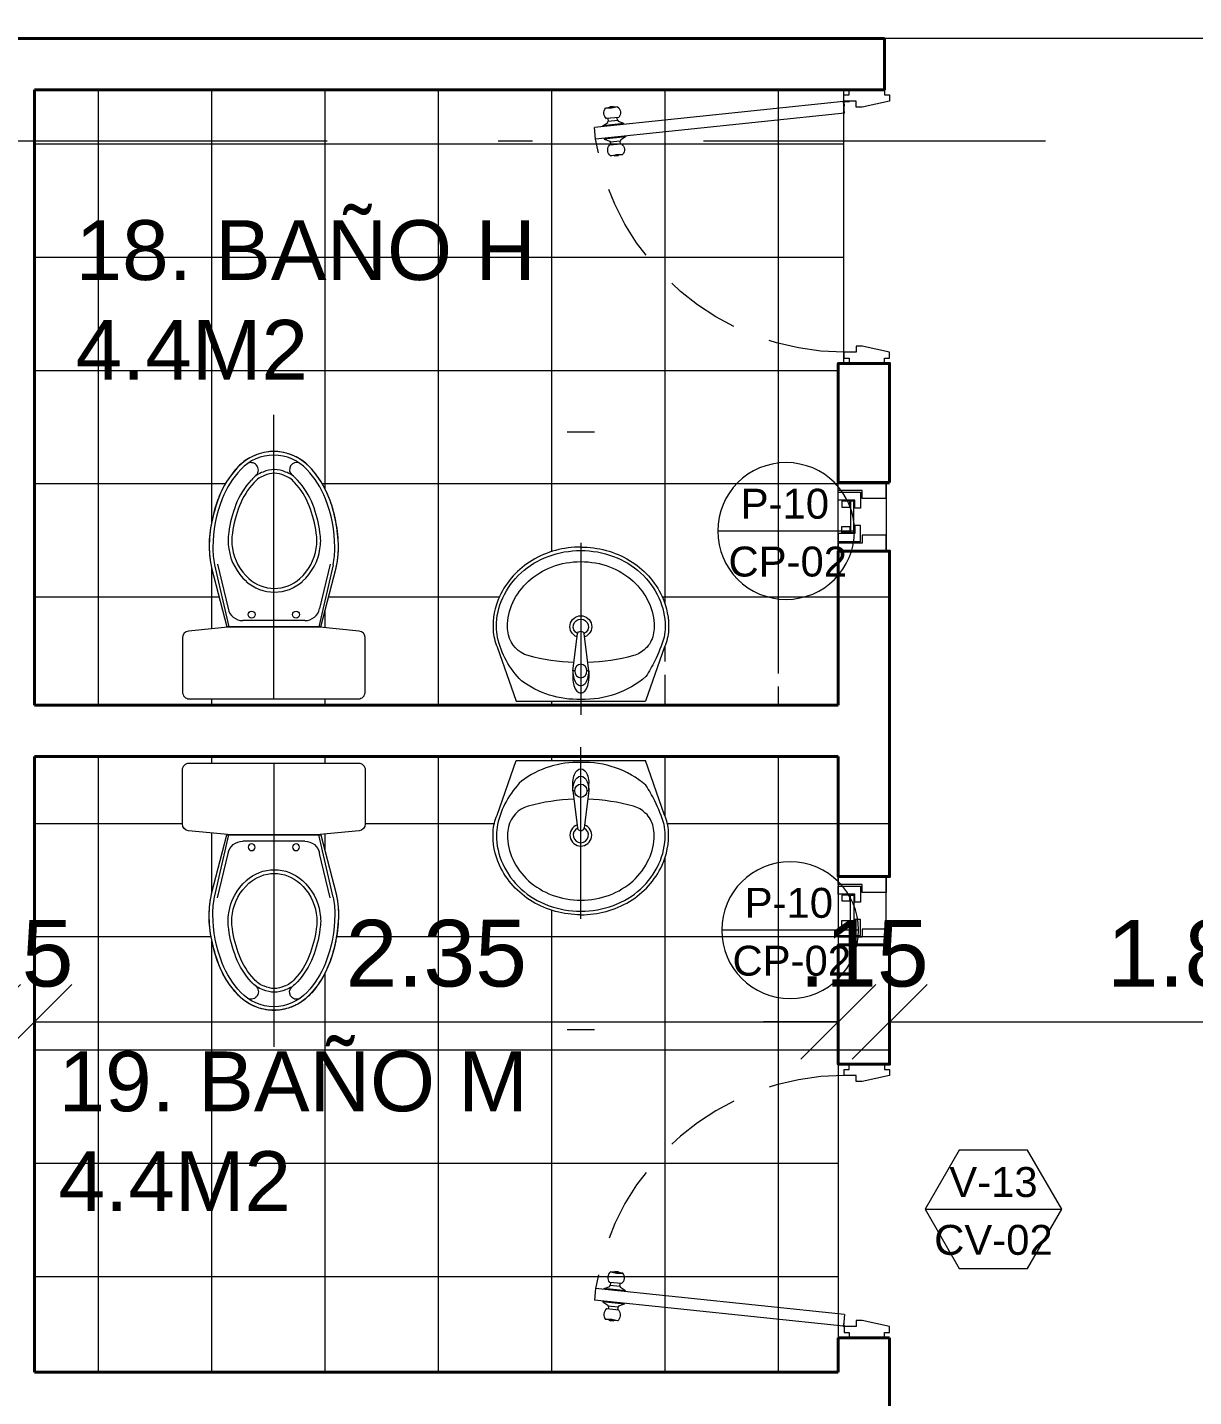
# Model space of a CAD drawing. Header units: inches. Extents: x 99003 to 99155, y 101852 to 101926.
# Drawn here: x 99023.695 to 99027.104, y 101889.083 to 101893.088 of the extents above; entities that cross this region are included whole.
import ezdxf
from ezdxf import colors
from ezdxf.entities.mleader import LeaderData, LeaderLine
from ezdxf.enums import TextEntityAlignment as Align
from ezdxf.math import Vec2, Vec3

# ---------------------------------------------------------------- set-up
doc = ezdxf.new("R2010")
doc.units = ezdxf.units.IN
doc.header["$MEASUREMENT"] = 0
doc.set_wipeout_variables(frame=1)
doc.linetypes.add('DASHDOTX2', pattern=[2, 1, -0.5, 0, -0.5])
doc.linetypes.add('HIDDEN', pattern=[0.375, 0.25, -0.125])
for name, color, linetype, lineweight in [('5- 0.18 (muebles fijos)', 3, 'Continuous', 18), ('A_ACHU-1', 253, 'Continuous', 0), ('A_CARP-MAD', 46, 'Continuous', 18), ('A_CARP-MET', 126, 'Continuous', 18), ('A_COLS', 1, 'Continuous', 60), ('A_EJES', 75, 'DASHDOTX2', 5), ('A_EJES-APAR', 75, 'DASHDOTX2', 5), ('A_MUEB-ACHU', 8, 'Continuous', 9), ('A_MUEB-FIJO', 3, 'Continuous', 15), ('A_MURO', 7, 'Continuous', 40), ('A_PISO-ACHU', 251, 'Continuous', 0), ('A_PISO-GRAN', 250, 'Continuous', 0), ('A_PROY', 16, 'HIDDEN', 5), ('A_PUER', 134, 'Continuous', 18), ('A_TEXT', 154, 'Continuous', 0), ('A_TEXT-DIM', 54, 'Continuous', 13), ('A_TEXT-IDEN', 5, 'Continuous', 18), ('A_TEXT-NOTA', 53, 'Continuous', 20), ('A_VENT', 124, 'Continuous', 18)]:
    doc.layers.add(name, color=color, linetype=linetype, lineweight=lineweight)
doc.styles.add('ARIAL', font='arial.ttf')
doc.styles.add('DIM', font='arial.ttf')
doc.dimstyles.new('BAN_REP_1-125', dxfattribs={"dimtxt": 0.195, "dimasz": 0.2188, "dimexe": 0.15, "dimexo": 0.03, "dimgap": 0.1, "dimtad": 1, "dimzin": 4, "dimdsep": 46, "dimtxsty": 'ARIAL', "dimblk": 'OBLIQUE', "dimcen": 0.1, "dimse1": 1, "dimse2": 1, "dimclrd": 256, "dimclre": 256, "dimclrt": 256, "dimadec": 0, "dimazin": 0, "dimtfac": 1, "dimtix": 1, "dimtofl": 0, "dimtmove": 1, "dimatfit": 3, "dimldrblk": 'OPEN90', "dimfxl": 1, "dimtolj": 1, "dimtzin": 0, "dimlwd": -1, "dimlwe": -1, "dimarcsym": 0})

# ---------------------------------------------------------------- blocks, each defined once
blk = doc.blocks.new('griferia lavamanos planta')
at = {"layer": 'A_MUEB-FIJO'}
for p, q in [((-0.0092, 0.0076), (-0.0305, 0.0076)), ((-0.0092, 0.0076), (-0.0092, 0.0021)), ((-0.0092, 0.0076), (0.0994, -0.0055)), ((-0.0092, -0.0389), (-0.0306, -0.0389)), ((-0.0092, -0.0389), (0.0994, -0.0258)), ((-0.0092, -0.0334), (-0.0092, -0.0389))]:
    blk.add_line(p, q, dxfattribs=at)
blk.add_arc((0.0965, -0.0157), 0.0105, 285.8239, 74.1761, dxfattribs=at)
at = {"layer": 'A_MUEB-FIJO', "extrusion": (0, 0, -1)}
for centre in [(-0.0305, -0.0157), (-0.0092, -0.0157)]:
    blk.add_ellipse(centre, major_axis=(-0.0433, 0), ratio=0.536655, start_param=4.711716, end_param=7.854654, dxfattribs=at)
at = {"layer": 'A_MUEB-FIJO'}
blk.add_ellipse((-0.0092, -0.0157), major_axis=(-0.0196, 0), ratio=0.90251, dxfattribs=at)
blk = doc.blocks.new('lavamanos fluxometro NUEVO de colgar')
at = {"layer": 'A_EJES-APAR'}
blk.add_line((0, -0.5529), (0, -0.0503), dxfattribs=at)
at = {"layer": 'A_MUEB-ACHU'}
for points in [[(-0.0201, -0.2028, 0.058386), (-0.1541, -0.2233, 0.279321), (-0.2116, -0.2839, 0.053416), (-0.2142, -0.3078, 0.107904), (-0.1987, -0.3784, 0.101905), (-0.1526, -0.4413, 0.094429), (-0.0841, -0.483, 0.089747), (0, -0.4982, 0.089747), (0.0841, -0.483, 0.094429), (0.1526, -0.4413, 0.101905), (0.1987, -0.3784, 0.107904), (0.2142, -0.3078, 0.053416), (0.2116, -0.2839, 0.145409), (0.1895, -0.2437)], [(0.1889, -0.2442, 0.14211), (0.154, -0.2233, 0.058332), (0.0201, -0.2028, 0.058332)]]:
    blk.add_lwpolyline(points, format="xyb", dxfattribs=at)
for radius, start, end in [(0.0319, 110.263, 69.737), (0.0223, 116.1236, 63.8764)]:
    blk.add_arc((0, -0.3078), radius, start, end, dxfattribs=at)
at = {"layer": 'A_MUEB-FIJO'}
for p, q in [((-0.2447, -0.2491), (-0.1889, -0.0896)), ((0.2447, -0.2491), (0.1889, -0.0896))]:
    blk.add_line(p, q, dxfattribs=at)
for points in [[(0, -0.0951, 0.167625), (-0.1736, -0.1497, 0.142025), (-0.2434, -0.277, 0.053416), (-0.2467, -0.3078, 0.107904), (-0.2283, -0.392, 0.101905), (-0.1744, -0.4655, 0.094429), (-0.0955, -0.5134, 0.089747), (0, -0.5307, 0.089747), (0.0955, -0.5134, 0.094429), (0.1744, -0.4655, 0.101905), (0.2283, -0.392, 0.107904), (0.2467, -0.3078, 0.053416), (0.2434, -0.277, 0.041696), (0.2163, -0.2078)], [(0.2162, -0.2078, 0.023881), (0.1902, -0.1618, 0.186733), (0, -0.0951, 0.164325)], [(0, -0.5407, -0.135313), (-0.1423, -0.5018, -0.151013), (-0.2374, -0.3962, -0.120701), (-0.2564, -0.2976, -0.085647), (-0.2447, -0.2491)], [(0, -0.5407, 0.135313), (0.1423, -0.5018, 0.151013), (0.2374, -0.3962, 0.120701), (0.2564, -0.2976, 0.085647), (0.2447, -0.2491)]]:
    blk.add_lwpolyline(points, format="xyb", dxfattribs=at)
blk.add_lwpolyline([(-0.1889, -0.0896), (0.1889, -0.0896)], dxfattribs=at)
at = {"layer": 'A_COLS', "rotation": 270}
blk.add_blockref('griferia lavamanos planta', (0.0157, -0.1875), dxfattribs=at)
blk = doc.blocks.new('*U117')
at = {"layer": 'A_PISO-ACHU'}
blk.add_line((-0.1588, 0), (-0.2391, 0), dxfattribs=at)
blk.add_wipeout([(-0.3879, 0.7874), (-0.01, 0.7874), (0.0458, 0.6279), (0.0556, 0.5945), (0.0556, 0.5391), (0.0435, 0.4929), (0.0245, 0.455), (0.0009, 0.4231), (-0.0217, 0.4006), (-0.0627, 0.3717), (-0.1018, 0.3537), (-0.1578, 0.3393), (-0.1892, 0.3365), (-0.1985, 0.3363), (-0.2467, 0.3404), (-0.2869, 0.3504), (-0.3264, 0.367), (-0.3481, 0.3795), (-0.3868, 0.4104), (-0.4078, 0.434), (-0.4299, 0.4679), (-0.45, 0.5205), (-0.4554, 0.5606), (-0.4533, 0.5961), (-0.4466, 0.6207), (-0.4268, 0.6762), (-0.4189, 0.6989)]).dxf.layer = 'A_MUEB-FIJO'
at = {"layer": 'A_MUEB-FIJO', "rotation": 359.999999999987}
blk.add_blockref('lavamanos fluxometro NUEVO de colgar', (-0.199, 0.877), dxfattribs=at)
blk = doc.blocks.new('sanitario convencional planta')
blk.add_wipeout([(-0.247, 0), (0.2384, 0), (0.2576, -0.003), (0.2656, -0.0126), (0.267, -0.0343), (0.267, -0.1781), (0.2618, -0.1915), (0.249, -0.198), (0.237, -0.1991), (0.137, -0.2102), (0.1848, -0.3974), (0.1884, -0.4347), (0.1881, -0.4735), (0.1792, -0.5288), (0.1676, -0.5707), (0.1557, -0.6024), (0.1341, -0.6407), (0.1156, -0.6654), (0.0688, -0.7058), (0.0289, -0.7204), (0, -0.7234), (-0.0318, -0.7197), (-0.0745, -0.7027), (-0.0978, -0.6849), (-0.1296, -0.6475), (-0.1519, -0.6097), (-0.1683, -0.5693), (-0.1787, -0.5313), (-0.1861, -0.486), (-0.1884, -0.4271), (-0.1731, -0.3491), (-0.137, -0.2102), (-0.2398, -0.1989), (-0.2539, -0.1968), (-0.2635, -0.1894), (-0.267, -0.1781), (-0.267, -0.02), (-0.2639, -0.0093), (-0.2526, -0.0008)]).dxf.layer = 'A_MUEB-FIJO'
at = {"layer": 'A_EJES-APAR'}
blk.add_line((0, 0), (0, -0.8303), dxfattribs=at)
at = {"layer": 'A_MUEB-ACHU'}
for p, q in [((-0.0905, -0.2288), (0.0905, -0.2288)), ((-0.1643, -0.394), (-0.1339, -0.2642)), ((0.1643, -0.394), (0.1339, -0.2642))]:
    blk.add_line(p, q, dxfattribs=at)
for centre in [(-0.065, -0.2462), (0.065, -0.2462)]:
    blk.add_circle(centre, 0.01, dxfattribs=at)
for centre, radius, start, end in [((-0.0905, -0.2731), 0.0443, 90, 168.2955), ((0.0905, -0.2731), 0.0443, 11.7045, 90), ((-0.0011, -0.4348), 0.1229, 90.22, 132.0881), ((-0.002, -0.4348), 0.1229, 47.9119, 89.78), ((0.0211, -0.4616), 0.1576, 131.5556, 171.5984), ((0.0211, -0.4616), 0.1466, 131.5355, 171.6682), ((-0.0011, -0.4348), 0.1118, 90.22, 132.1143), ((-0.002, -0.4348), 0.1118, 47.8857, 89.78), ((-0.0242, -0.4616), 0.1466, 8.3318, 48.4645), ((-0.0242, -0.4616), 0.1576, 8.4016, 48.4444), ((-0.0012, -0.4627), 0.1358, 169.7483, 190.0458), ((-0.0012, -0.4627), 0.1248, 169.6666, 190.1778), ((-0.0019, -0.4627), 0.1248, 349.8222, 10.3334), ((-0.0019, -0.4627), 0.1358, 349.9542, 10.2517), ((0.1871, -0.4467), 0.3244, 187.0265, 201.9681), ((0.1871, -0.4467), 0.3133, 186.9727, 201.9889), ((-0.1902, -0.4467), 0.3133, 338.0111, 353.0273), ((-0.1902, -0.4467), 0.3244, 338.0319, 352.9735), ((0.0871, -0.4918), 0.2149, 200.788, 223.4696), ((0.0871, -0.4918), 0.2038, 200.7562, 223.6176), ((-0.0902, -0.4918), 0.2038, 316.3824, 339.2438), ((-0.0902, -0.4918), 0.2149, 316.5304, 339.212), ((-0.0141, -0.5966), 0.0696, 218.1678, 253.4343), ((-0.0141, -0.5966), 0.0586, 217.6826, 254.1454), ((0.011, -0.5966), 0.0586, 285.8546, 322.3174), ((0.011, -0.5966), 0.0696, 286.5657, 321.8322), ((-0.0001, -0.5878), 0.0828, 245.849, 268.9719), ((-0.0001, -0.5878), 0.0718, 245.2602, 268.9719), ((-0.003, -0.5878), 0.0718, 271.0281, 294.7398), ((-0.003, -0.5878), 0.0828, 271.0281, 294.151)]:
    blk.add_arc(centre, radius, start, end, dxfattribs=at)
at = {"layer": 'A_MUEB-FIJO'}
for p, q in [((-0.137, -0.2102), (-0.1818, -0.383)), ((-0.173, -0.3922), (-0.1318, -0.2102)), ((-0.137, -0.2102), (0.137, -0.2102)), ((0.125, -0.2102), (-0.125, -0.2102)), ((0.173, -0.3922), (0.1318, -0.2102))]:
    blk.add_line(p, q, dxfattribs=at)
blk.add_lwpolyline([(0.247, 0), (-0.247, 0, 0.414214), (-0.267, -0.02), (-0.267, -0.1781, 0.385714), (-0.249, -0.198), (-0.125, -0.2102), (-0.137, -0.2102), (-0.1818, -0.383, 0.075478), (-0.1882, -0.4633, 0.03871), (-0.177, -0.5382, 0.043116), (-0.1592, -0.5933, 0.05095), (-0.1296, -0.6475, 0.051053), (-0.0978, -0.6849, 0.086604), (-0.0605, -0.71, 0.061763), (-0.0224, -0.7216, 0.08632), (0.0224, -0.7216, 0.089224), (0.0743, -0.7027, 0.08292), (0.1074, -0.6751, 0.030058), (0.1371, -0.6363, 0.064909), (0.162, -0.5862, 0.02795), (0.1816, -0.5173, 0.059134), (0.1888, -0.4469, 0.046588), (0.1818, -0.383), (0.137, -0.2102), (0.125, -0.2102), (0.249, -0.198, 0.385714), (0.267, -0.1781), (0.267, -0.02, 0.414214), (0.247, 0)], format="xyb", close=True, dxfattribs=at)
for centre, radius, start, end in [((0.073, -0.4432), 0.2619, 166.7026, 180), ((0.073, -0.4432), 0.2512, 168.2955, 180), ((-0.073, -0.4432), 0.2512, 0, 11.7045), ((-0.073, -0.4432), 0.2619, 0, 13.2974), ((0.2208, -0.4403), 0.4097, 180.4, 201.2568), ((0.2208, -0.4403), 0.399, 180.4107, 201.2568), ((-0.2208, -0.4403), 0.399, 338.7432, 359.5893), ((-0.2208, -0.4403), 0.4097, 338.7432, 359.6), ((0.0968, -0.4885), 0.2767, 201.2568, 223.2845), ((0.0968, -0.4885), 0.266, 201.2568, 223.2845), ((-0.0968, -0.4885), 0.266, 316.7155, 338.7432), ((-0.0968, -0.4885), 0.2767, 316.7155, 338.7432), ((0, -0.5797), 0.1436, 223.2845, 270), ((0, -0.5797), 0.133, 223.2845, 270), ((-0.0669, -0.6701), 0.021, 245.9843, 49.3463), ((0, -0.5797), 0.133, 270, 316.7155), ((0, -0.5797), 0.1436, 270, 316.7155), ((0.0672, -0.6689), 0.022, 130.1469, 291.7919)]:
    blk.add_arc(centre, radius, start, end, dxfattribs=at)
blk = doc.blocks.new('_Oblique')
at = {"color": 0, "linetype": 'ByBlock', "lineweight": -2}
blk.add_line((-0.5, -0.5), (0.5, 0.5), dxfattribs=at)
blk = doc.blocks.new('*D236')
at = {"layer": 'A_TEXT-DIM', "transparency": 16777216}
blk.add_line((99016.6158, 101893.2804), (99026.2158, 101893.2804), dxfattribs=at)
at = {"layer": 'DEFPOINTS', "color": 0, "transparency": 16777216}
for p in [(99026.2158, 101893.2804), (99016.6158, 101892.8996), (99026.2158, 101892.807)]:
    blk.add_point(p, dxfattribs=at)
at = {"layer": 'A_TEXT-DIM', "transparency": 16777216, "xscale": 0.2188, "yscale": 0.2188, "zscale": 0.2188, "rotation": 180}
blk.add_blockref('_Oblique', (99016.6158, 101893.2804), dxfattribs=at)
at = {"layer": 'A_TEXT-DIM', "transparency": 16777216, "xscale": 0.2188, "yscale": 0.2188, "zscale": 0.2188}
blk.add_blockref('_Oblique', (99026.2158, 101893.2804), dxfattribs=at)
at = {"layer": 'A_TEXT-DIM', "transparency": 16777216, "insert": (99021.4158, 101893.48), "char_height": 0.195, "attachment_point": 5, "style": 'ARIAL'}
blk.add_mtext('\\A1;9.60', dxfattribs=at)
blk = doc.blocks.new('_Open90')
at = {"color": 0, "linetype": 'ByBlock', "lineweight": -2}
for p, q in [((-0.5, 0.5), (0, 0)), ((0, 0), (-1, 0)), ((0, 0), (-0.5, -0.5))]:
    blk.add_line(p, q, dxfattribs=at)
blk = doc.blocks.new('*D237')
at = {"layer": 'A_TEXT-DIM', "transparency": 16777216}
blk.add_line((99026.2158, 101893.2804), (99028.0158, 101893.2804), dxfattribs=at)
at = {"layer": 'DEFPOINTS', "color": 0, "transparency": 16777216}
for p in [(99028.0158, 101893.2804), (99028.0158, 101892.9054), (99026.2158, 101892.807)]:
    blk.add_point(p, dxfattribs=at)
at = {"layer": 'A_TEXT-DIM', "transparency": 16777216, "xscale": 0.2188, "yscale": 0.2188, "zscale": 0.2188, "rotation": 180}
blk.add_blockref('_Oblique', (99026.2158, 101893.2804), dxfattribs=at)
at = {"layer": 'A_TEXT-DIM', "transparency": 16777216, "xscale": 0.2188, "yscale": 0.2188, "zscale": 0.2188}
blk.add_blockref('_Oblique', (99028.0158, 101893.2804), dxfattribs=at)
at = {"layer": 'A_TEXT-DIM', "transparency": 16777216, "insert": (99027.1158, 101893.48), "char_height": 0.195, "attachment_point": 5, "style": 'ARIAL'}
blk.add_mtext('\\A1;1.80', dxfattribs=at)
blk = doc.blocks.new('*D355')
at = {"layer": 'A_TEXT-DIM', "transparency": 16777216}
blk.add_line((99030.7155, 101896.4476), (99023.4655, 101896.4476), dxfattribs=at)
at = {"layer": 'DEFPOINTS', "color": 0, "transparency": 16777216}
for p in [(99023.4655, 101896.4476), (99023.4655, 101892.9035), (99030.7155, 101892.8723)]:
    blk.add_point(p, dxfattribs=at)
at = {"layer": 'A_TEXT-DIM', "transparency": 16777216, "xscale": 0.2188, "yscale": 0.2188, "zscale": 0.2188, "rotation": 180}
blk.add_blockref('_Oblique', (99023.4655, 101896.4476), dxfattribs=at)
at = {"layer": 'A_TEXT-DIM', "transparency": 16777216, "xscale": 0.2188, "yscale": 0.2188, "zscale": 0.2188}
blk.add_blockref('_Oblique', (99030.7155, 101896.4476), dxfattribs=at)
at = {"layer": 'A_TEXT-DIM', "transparency": 16777216, "insert": (99027.0905, 101896.6472), "char_height": 0.195, "attachment_point": 5, "style": 'ARIAL'}
blk.add_mtext('\\A1;7.25', dxfattribs=at)
blk = doc.blocks.new('*D372')
at = {"layer": 'A_TEXT-DIM', "transparency": 16777216}
for p, q in [((99023.5658, 101890.1794), (99023.347, 101890.1794)), ((99023.7158, 101890.1794), (99023.9346, 101890.1794))]:
    blk.add_line(p, q, dxfattribs=at)
at = {"layer": 'DEFPOINTS', "color": 0, "transparency": 16777216}
for p in [(99023.7158, 101890.1794), (99023.5658, 101889.9444), (99023.7158, 101889.9444)]:
    blk.add_point(p, dxfattribs=at)
at = {"layer": 'A_TEXT-DIM', "transparency": 16777216, "xscale": 0.2188, "yscale": 0.2188, "zscale": 0.2188}
blk.add_blockref('_Oblique', (99023.5658, 101890.1794), dxfattribs=at)
at = {"layer": 'A_TEXT-DIM', "transparency": 16777216, "xscale": 0.2188, "yscale": 0.2188, "zscale": 0.2188, "rotation": 180}
blk.add_blockref('_Oblique', (99023.7158, 101890.1794), dxfattribs=at)
at = {"layer": 'A_TEXT-DIM', "transparency": 16777216, "insert": (99023.6408, 101890.3789), "char_height": 0.195, "attachment_point": 5, "style": 'ARIAL'}
blk.add_mtext('\\A1;.15', dxfattribs=at)
blk = doc.blocks.new('*D373')
at = {"layer": 'A_TEXT-DIM', "transparency": 16777216}
blk.add_line((99023.7158, 101890.1794), (99026.0658, 101890.1794), dxfattribs=at)
at = {"layer": 'DEFPOINTS', "color": 0, "transparency": 16777216}
for p in [(99026.0658, 101890.1794), (99023.7158, 101889.9444), (99026.0658, 101889.6665)]:
    blk.add_point(p, dxfattribs=at)
at = {"layer": 'A_TEXT-DIM', "transparency": 16777216, "xscale": 0.2188, "yscale": 0.2188, "zscale": 0.2188, "rotation": 180}
blk.add_blockref('_Oblique', (99023.7158, 101890.1794), dxfattribs=at)
at = {"layer": 'A_TEXT-DIM', "transparency": 16777216, "xscale": 0.2188, "yscale": 0.2188, "zscale": 0.2188}
blk.add_blockref('_Oblique', (99026.0658, 101890.1794), dxfattribs=at)
at = {"layer": 'A_TEXT-DIM', "transparency": 16777216, "insert": (99024.8908, 101890.379), "char_height": 0.195, "attachment_point": 5, "style": 'ARIAL'}
blk.add_mtext('\\A1;2.35', dxfattribs=at)
blk = doc.blocks.new('*D374')
at = {"layer": 'A_TEXT-DIM', "transparency": 16777216}
for p, q in [((99026.0658, 101890.1794), (99025.847, 101890.1794)), ((99026.2158, 101890.1794), (99026.4346, 101890.1794))]:
    blk.add_line(p, q, dxfattribs=at)
at = {"layer": 'DEFPOINTS', "color": 0, "transparency": 16777216}
for p in [(99026.2158, 101890.1794), (99026.0658, 101889.6665), (99026.2158, 101889.6665)]:
    blk.add_point(p, dxfattribs=at)
at = {"layer": 'A_TEXT-DIM', "transparency": 16777216, "xscale": 0.2188, "yscale": 0.2188, "zscale": 0.2188}
blk.add_blockref('_Oblique', (99026.0658, 101890.1794), dxfattribs=at)
at = {"layer": 'A_TEXT-DIM', "transparency": 16777216, "xscale": 0.2188, "yscale": 0.2188, "zscale": 0.2188, "rotation": 180}
blk.add_blockref('_Oblique', (99026.2158, 101890.1794), dxfattribs=at)
at = {"layer": 'A_TEXT-DIM', "transparency": 16777216, "insert": (99026.1408, 101890.3789), "char_height": 0.195, "attachment_point": 5, "style": 'ARIAL'}
blk.add_mtext('\\A1;.15', dxfattribs=at)
blk = doc.blocks.new('*D375')
at = {"layer": 'A_TEXT-DIM', "transparency": 16777216}
blk.add_line((99026.2158, 101890.1794), (99028.0158, 101890.1794), dxfattribs=at)
at = {"layer": 'DEFPOINTS', "color": 0, "transparency": 16777216}
for p in [(99028.0158, 101890.5304), (99028.0158, 101890.1794), (99026.2158, 101889.6665)]:
    blk.add_point(p, dxfattribs=at)
at = {"layer": 'A_TEXT-DIM', "transparency": 16777216, "xscale": 0.2188, "yscale": 0.2188, "zscale": 0.2188, "rotation": 180}
blk.add_blockref('_Oblique', (99026.2158, 101890.1794), dxfattribs=at)
at = {"layer": 'A_TEXT-DIM', "transparency": 16777216, "xscale": 0.2188, "yscale": 0.2188, "zscale": 0.2188}
blk.add_blockref('_Oblique', (99028.0158, 101890.1794), dxfattribs=at)
at = {"layer": 'A_TEXT-DIM', "transparency": 16777216, "insert": (99027.1158, 101890.3789), "char_height": 0.195, "attachment_point": 5, "style": 'ARIAL'}
blk.add_mtext('\\A1;1.80', dxfattribs=at)
blk = doc.blocks.new('puerta mad .90mt')
at = {"layer": '5- 0.18 (muebles fijos)'}
blk.add_line((19.2271, 37.8497), (19.2271, 37.8497), dxfattribs=at)
at = {"layer": 'A_ACHU-1'}
for p, q in [((19.1201, 37.7942), (19.1213, 37.8055)), ((19.1213, 37.8055), (19.1239, 37.8052)), ((19.1227, 37.7939), (19.1254, 37.8194)), ((19.1561, 37.776), (19.1602, 37.8158)), ((19.1697, 37.8101), (19.1597, 37.8111)), ((19.1663, 37.7775), (19.1699, 37.8123)), ((19.1728, 37.812), (19.1699, 37.8123)), ((19.1836, 37.8284), (19.1728, 37.812)), ((19.1764, 37.7588), (19.1836, 37.8284)), ((19.1866, 37.8281), (19.1836, 37.8284)), ((19.1866, 37.8281), (19.1836, 37.8284)), ((19.2201, 37.7542), (19.2274, 37.8239)), ((19.2244, 37.8242), (19.2274, 37.8239)), ((19.2244, 37.8242), (19.2274, 37.8239)), ((19.2274, 37.8239), (19.2346, 37.8055)), ((19.2339, 37.7704), (19.2375, 37.8052)), ((19.2346, 37.8055), (19.2375, 37.8052)), ((19.2373, 37.803), (19.2472, 37.802)), ((19.2436, 37.7669), (19.2477, 37.8067)), ((19.2799, 37.7775), (19.2825, 37.803)), ((19.1201, 37.7942), (19.1227, 37.7939)), ((19.1212, 37.7797), (19.1227, 37.7939)), ((19.1665, 37.7796), (19.1565, 37.7807)), ((19.1692, 37.7772), (19.1663, 37.7775)), ((19.1764, 37.7588), (19.1692, 37.7772)), ((19.1794, 37.7585), (19.1764, 37.7588)), ((19.2172, 37.7546), (19.2201, 37.7542)), ((19.2201, 37.7542), (19.231, 37.7707)), ((19.231, 37.7707), (19.2339, 37.7704)), ((19.2341, 37.7726), (19.2441, 37.7715)), ((19.2784, 37.7632), (19.2799, 37.7775)), ((19.2825, 37.7772), (19.2799, 37.7775)), ((19.2837, 37.7885), (19.2811, 37.7888)), ((19.2825, 37.7772), (19.2837, 37.7885)), ((19.1037, 37.0339), (19.1036, 37.0174)), ((19.1037, 37.0339), (19.1042, 37.0389)), ((19.1039, 37.0359), (19.1203, 37.0345)), ((19.104, 37.0369), (19.113, 37.0361)), ((19.1204, 37.0355), (19.1203, 37.0345)), ((19.1036, 37.0174), (19.1022, 37.0174))]:
    blk.add_line(p, q, dxfattribs=at)
blk.add_circle((19.1038, 37.0354), 0.00188, dxfattribs=at)
for centre, radius, start, end in [((19.0316, 37.8091), 0.0943, 341.7974, 6.2752), ((19.1411, 37.801), 0.0242, 37.6391, 130.4335), ((19.2634, 37.7883), 0.0242, 37.6391, 130.4335), ((19.3722, 37.7736), 0.0943, 161.7974, 186.2752), ((19.1404, 37.7944), 0.0242, 217.6391, 310.4335), ((19.2627, 37.7816), 0.0242, 217.6391, 310.4335), ((19.1038, 37.0354), 0.000938, 85, 265), ((19.1038, 37.0354), 0.000937, 265, 85)]:
    blk.add_arc(centre, radius, start, end, dxfattribs=at)
at = {"layer": 'A_CARP-MAD'}
for points in [[(19.0653, 36.9024), (19.0823, 36.9024), (19.0823, 36.8854), (19.1023, 36.8854), (19.1223, 36.9754), (19.1223, 36.9954), (19.1023, 36.9954), (19.1023, 37.0354), (19.0823, 37.0354), (19.0823, 37.0184), (19.0653, 37.0184)], [(19.9653, 36.9024), (19.9483, 36.9024), (19.9483, 36.8854), (19.9283, 36.8854), (19.9083, 36.9754), (19.9083, 36.9954), (19.9283, 36.9954), (19.9283, 37.0354), (19.9483, 37.0354), (19.9483, 37.0184), (19.9653, 37.0184)]]:
    blk.add_lwpolyline(points, close=True, dxfattribs=at)
at = {"layer": 'A_PROY'}
blk.add_arc((19.1008, 37.0343), 0.8276, 0.0783, 81.2006, dxfattribs=at)
at = {"layer": 'A_PUER'}
for p, q in [((19.104, 37.0369), (19.1895, 37.8555)), ((19.1418, 37.0336), (19.2274, 37.8522)), ((19.2274, 37.8522), (19.1895, 37.8555)), ((19.1418, 37.0336), (19.104, 37.0369))]:
    blk.add_line(p, q, dxfattribs=at)
blk = doc.blocks.new('*U118')
at = {"layer": 'A_CARP-MAD'}
blk.add_lwpolyline([(0.1397, -0.0466), (0.0701, -0.0466), (0.0701, -0.0232), (0, -0.0232), (0, 0), (0.1397, 0)], dxfattribs=at)
for points in [[(0, -0.0279), (0.0652, -0.0279), (0.0652, -0.0744), (0.0479, -0.0744), (0.0479, -0.0511), (0, -0.0511)], [(0, -0.0279), (0.0652, -0.0279), (0.0652, -0.0744), (0.0479, -0.0744), (0.0479, -0.0511), (0, -0.0511)], [(0.0333, -0.0713), (0.0333, -0.0538), (0.0104, -0.0538), (0.0104, -0.0713)], [(0, -0.1721), (0.0652, -0.1721), (0.0652, -0.1256), (0.0479, -0.1256), (0.0479, -0.1489), (0, -0.1489)], [(0, -0.1768), (0, -0.2), (0.1397, -0.2), (0.1397, -0.1534), (0.0701, -0.1534), (0.0701, -0.1768)], [(0.0333, -0.1287), (0.0333, -0.1462), (0.0104, -0.1462), (0.0104, -0.1287)]]:
    blk.add_lwpolyline(points, close=True, dxfattribs=at)
at = {"layer": 'A_CARP-MET'}
blk.add_line((0.1397, -0.0466), (0.1397, 0), dxfattribs=at)
blk.add_lwpolyline([(0.0333, -0.0713), (0.0333, -0.0538), (0.0104, -0.0538), (0.0104, -0.0713)], close=True, dxfattribs=at)
at = {"layer": 'A_VENT'}
for p, q in [((0, -0.2), (0, 0)), ((0.1397, 0), (0.1397, -0.2))]:
    blk.add_line(p, q, dxfattribs=at)
blk.add_lwpolyline([(0.0361, -0.0538), (0.0361, -0.1462), (0.0454, -0.1462), (0.0454, -0.0538)], close=True, dxfattribs=at)
blk = doc.blocks.new('DETALLE DE PUERTAS')
at = {"layer": 'A_TEXT-IDEN'}
blk.add_line((-0.2, 0), (0.2, 0), dxfattribs=at)
blk.add_circle((0, 0), 0.2, dxfattribs=at)
at = {"layer": 'A_TEXT-NOTA', "linetype": 'Continuous', "style": 'ARIAL'}
for tag, p in [('#_PUERTA', (0, 0.0361)), ('DETALLE#', (0, -0.1331))]:
    blk.add_attdef(tag, text='', height=0.0875, dxfattribs=at).set_placement(p, align=Align.CENTER)
blk = doc.blocks.new('DETALLE DE VENTANA')
at = {"layer": 'A_TEXT-IDEN'}
blk.add_line((-0.2, 0), (0.2, 0), dxfattribs=at)
blk.add_line((-0.2, 0), (0.2, 0), dxfattribs=at)
blk.add_lwpolyline([(-0.1, 0.1732), (-0.2, 0), (-0.1, -0.1732), (0.1, -0.1732), (0.2, 0), (0.1, 0.1732)], close=True, dxfattribs=at)
at = {"layer": 'A_TEXT-NOTA', "linetype": 'Continuous', "style": 'ARIAL'}
for tag, p in [('#_VENTANA', (0, 0.0361)), ('DETALLE#', (0, -0.1331))]:
    blk.add_attdef(tag, text='', height=0.0875, dxfattribs=at).set_placement(p, align=Align.CENTER)
blk = doc.blocks.new('_Open30')
at = {"color": 0, "linetype": 'ByBlock', "lineweight": -2}
for p, q in [((-1, 0.268), (0, 0)), ((0, 0), (-1, -0.268)), ((0, 0), (-1, 0))]:
    blk.add_line(p, q, dxfattribs=at)

msp = doc.modelspace()

# ---------------------------------------------------------------- hatches: boundary and pattern name
at = {"layer": 'A_PISO-ACHU'}
h = msp.add_hatch(dxfattribs=at)
h.set_pattern_fill('NET', color=256, scale=2.65, angle=360)
h.set_pattern_definition([(360, (99040.46577, 101883.8035), (8e-17, 0.33125), []), (90, (99040.46577, 101883.8035), (-0.33125, 1e-16), [])])
edge = h.paths.add_edge_path(flags=16)
edge.add_line((99025.2728, 101890.8352), (99025.2892, 101890.846))
edge.add_line((99025.2892, 101890.846), (99025.2889, 101890.849))
edge.add_line((99025.2889, 101890.849), (99025.2901, 101890.8591))
edge.add_line((99025.2901, 101890.8591), (99025.2854, 101890.8586))
edge.add_arc((99025.3001, 101890.8778), 0.0242, 139.5665, 232.3609, ccw=False)
edge.add_line((99025.2818, 101890.8935), (99025.296, 101890.8949))
edge.add_line((99025.296, 101890.8949), (99025.2957, 101890.8976))
edge.add_line((99025.2957, 101890.8976), (99025.307, 101890.8987))
edge.add_line((99025.307, 101890.8987), (99025.3215, 101890.8976))
edge.add_arc((99025.3068, 101890.8785), 0.0242, -40.4335, 52.3609, ccw=False)
edge.add_line((99025.3252, 101890.8628), (99025.3205, 101890.8623))
edge.add_line((99025.3205, 101890.8623), (99025.3215, 101890.8524))
edge.add_line((99025.3215, 101890.8524), (99025.3237, 101890.8526))
edge.add_line((99025.3237, 101890.8526), (99025.324, 101890.8497))
edge.add_line((99025.324, 101890.8497), (99025.3424, 101890.8425))
edge.add_line((99025.3424, 101890.8425), (99025.2728, 101890.8352))
edge = h.paths.add_edge_path(flags=16)
edge.add_line((99025.2457, 101891.2276), (99025.249, 101891.2655))
edge.add_line((99025.249, 101891.2655), (99026.0676, 101891.18))
edge.add_line((99026.0676, 101891.18), (99026.0657, 101891.1586))
edge.add_line((99026.0657, 101891.1586), (99026.0667, 101891.1585))
edge.add_line((99026.0667, 101891.1585), (99026.0653, 101891.142))
edge.add_line((99026.0653, 101891.142), (99026.0673, 101891.1419))
edge.add_line((99026.0673, 101891.1419), (99026.0676, 101891.1419))
edge.add_arc((99026.0658, 101891.142), 0.00188, 175, 355.928, ccw=False)
edge.add_line((99026.0639, 101891.1422), (99026.0643, 101891.1421))
edge.add_line((99026.0643, 101891.1421), (99025.3427, 101891.2175))
edge.add_line((99025.3427, 101891.2175), (99025.3424, 101891.2145))
edge.add_line((99025.3424, 101891.2145), (99025.324, 101891.2073))
edge.add_line((99025.324, 101891.2073), (99025.3237, 101891.2044))
edge.add_line((99025.3237, 101891.2044), (99025.3205, 101891.1947))
edge.add_line((99025.3205, 101891.1947), (99025.3252, 101891.1942))
edge.add_arc((99025.3068, 101891.1785), 0.0242, -52.3609, 40.4335, ccw=False)
edge.add_line((99025.3215, 101891.1594), (99025.3073, 101891.1609))
edge.add_line((99025.3073, 101891.1609), (99025.307, 101891.1583))
edge.add_line((99025.307, 101891.1583), (99025.2957, 101891.1594))
edge.add_line((99025.2957, 101891.1594), (99025.2818, 101891.1635))
edge.add_arc((99025.3001, 101891.1792), 0.0242, 127.6391, 220.4335, ccw=False)
edge.add_line((99025.2854, 101891.1984), (99025.2901, 101891.1979))
edge.add_line((99025.2901, 101891.1979), (99025.2911, 101891.2078))
edge.add_line((99025.2911, 101891.2078), (99025.2889, 101891.208))
edge.add_line((99025.2889, 101891.208), (99025.2892, 101891.211))
edge.add_line((99025.2892, 101891.211), (99025.2728, 101891.2218))
edge.add_line((99025.2728, 101891.2218), (99025.2731, 101891.2248))
edge.add_line((99025.2731, 101891.2248), (99025.2457, 101891.2276))
edge = h.paths.add_edge_path(flags=16)
edge.add_line((99025.2773, 101891.2656), (99025.2957, 101891.2728))
edge.add_line((99025.2957, 101891.2728), (99025.296, 101891.2757))
edge.add_line((99025.296, 101891.2757), (99025.2992, 101891.2854))
edge.add_line((99025.2992, 101891.2854), (99025.2945, 101891.2859))
edge.add_arc((99025.3129, 101891.3016), 0.0242, 127.6391, 220.4335, ccw=False)
edge.add_line((99025.2982, 101891.3207), (99025.3124, 101891.3192))
edge.add_line((99025.3124, 101891.3192), (99025.3127, 101891.3218))
edge.add_line((99025.3127, 101891.3218), (99025.324, 101891.3207))
edge.add_line((99025.324, 101891.3207), (99025.338, 101891.3165))
edge.add_arc((99025.3196, 101891.3009), 0.0242, -52.3609, 40.4335, ccw=False)
edge.add_line((99025.3343, 101891.2817), (99025.3296, 101891.2822))
edge.add_line((99025.3296, 101891.2822), (99025.3286, 101891.2723))
edge.add_line((99025.3286, 101891.2723), (99025.3308, 101891.272))
edge.add_line((99025.3308, 101891.272), (99025.3305, 101891.2691))
edge.add_line((99025.3305, 101891.2691), (99025.3469, 101891.2583))
edge.add_line((99025.3469, 101891.2583), (99025.2773, 101891.2656))
edge = h.paths.add_edge_path(flags=0)
edge.add_arc((99026.0658, 101891.142), 0.000938, 175, 355, ccw=False)
edge.add_line((99026.0648, 101891.1421), (99026.0651, 101891.1512))
edge.add_line((99026.0651, 101891.1512), (99026.0648, 101891.1421))
edge.add_arc((99026.0658, 101891.142), 0.000938, -5, 175, ccw=False)
edge = h.paths.add_edge_path()
edge.add_line((99026.2158, 101890.9535), (99026.0828, 101890.9535))
edge.add_line((99026.0828, 101890.9535), (99026.0828, 101890.9365))
edge.add_line((99026.0828, 101890.9365), (99026.0658, 101890.9365))
edge.add_line((99026.0658, 101890.9365), (99026.0658, 101890.9169))
edge.add_arc((99026.0658, 101890.915), 0.00187, 90, 221.8699)
edge.add_line((99026.0644, 101890.9137), (99026.0676, 101890.877))
edge.add_line((99026.0676, 101890.877), (99025.249, 101890.7915))
edge.add_arc((99026.0669, 101890.9181), 0.8276, 188.7988, 269.9217)
edge.add_line((99026.0658, 101890.0905), (99026.0658, 101890.0705))
edge.add_line((99026.0658, 101890.0705), (99026.0828, 101890.0705))
edge.add_line((99026.0828, 101890.0705), (99026.0828, 101890.0535))
edge.add_line((99026.0828, 101890.0535), (99026.2158, 101890.0535))
edge.add_line((99026.2158, 101890.0535), (99026.2158, 101890.9535))
edge = h.paths.add_edge_path(flags=16)
edge.add_line((99025.338, 101890.7405), (99025.3237, 101890.739))
edge.add_line((99025.3237, 101890.739), (99025.324, 101890.7363))
edge.add_line((99025.324, 101890.7363), (99025.3127, 101890.7352))
edge.add_line((99025.3127, 101890.7352), (99025.2982, 101890.7363))
edge.add_arc((99025.3129, 101890.7554), 0.0242, 139.5665, 232.3609, ccw=False)
edge.add_line((99025.2945, 101890.7711), (99025.2992, 101890.7716))
edge.add_line((99025.2992, 101890.7716), (99025.2982, 101890.7815))
edge.add_line((99025.2982, 101890.7815), (99025.296, 101890.7813))
edge.add_line((99025.296, 101890.7813), (99025.2957, 101890.7842))
edge.add_line((99025.2957, 101890.7842), (99025.2773, 101890.7914))
edge.add_line((99025.2773, 101890.7914), (99025.3469, 101890.7987))
edge.add_line((99025.3469, 101890.7987), (99025.3305, 101890.7879))
edge.add_line((99025.3305, 101890.7879), (99025.3308, 101890.785))
edge.add_line((99025.3308, 101890.785), (99025.3296, 101890.7748))
edge.add_line((99025.3296, 101890.7748), (99025.3343, 101890.7753))
edge.add_arc((99025.3196, 101890.7561), 0.0242, -40.4335, 52.3609, ccw=False)
h.paths.add_polyline_path([(99026.0823, 101892.9058), (99025.8158, 101892.9035), (99023.7158, 101892.9035), (99023.7158, 101891.1074), (99026.2158, 101891.1035), (99026.2158, 101892.0035), (99026.0658, 101892.0035), (99026.0658, 101892.1054), (99026.0823, 101892.1057)])
edge = h.paths.add_edge_path()
edge.add_line((99026.0658, 101889.1554), (99026.0658, 101889.4035))
edge.add_line((99026.0658, 101889.4035), (99026.0658, 101890.0535))
edge.add_line((99026.0658, 101890.0535), (99026.0828, 101890.0535))
edge.add_line((99026.0828, 101890.0535), (99026.0828, 101890.0705))
edge.add_line((99026.0828, 101890.0705), (99026.0658, 101890.0705))
edge.add_line((99026.0658, 101890.0705), (99026.0658, 101890.0905))
edge.add_arc((99026.0669, 101890.9181), 0.8276, 188.7988, 269.9217, ccw=False)
edge.add_line((99025.249, 101890.7915), (99026.0676, 101890.877))
edge.add_line((99026.0676, 101890.877), (99026.0643, 101890.9149))
edge.add_line((99026.0643, 101890.9149), (99026.0639, 101890.9148))
edge.add_arc((99026.0658, 101890.915), 0.00188, 90, 185.1928, ccw=False)
edge.add_line((99026.0658, 101890.9169), (99026.0658, 101890.9365))
edge.add_line((99026.0658, 101890.9365), (99026.0828, 101890.9365))
edge.add_line((99026.0828, 101890.9365), (99026.0828, 101890.9535))
edge.add_line((99026.0828, 101890.9535), (99023.7158, 101890.9535))
edge.add_line((99023.7158, 101890.9535), (99023.7158, 101889.1535))
edge.add_line((99023.7158, 101889.1535), (99025.8158, 101889.1535))
edge.add_line((99025.8158, 101889.1535), (99026.0658, 101889.1554))

# ---------------------------------------------------------------- linework, layer by layer
at = {"layer": 'A_EJES'}
msp.add_line((99030.8719, 101892.7554), (99006.0573, 101892.7554), dxfattribs=at)
at = {"layer": 'A_MURO'}
for p, q in [((99026.2007, 101893.0554), (99022.8663, 101893.0554)), ((99023.7158, 101892.9054), (99023.7158, 101891.1054)), ((99026.2007, 101892.9054), (99023.7158, 101892.9054)), ((99026.0658, 101891.2304), (99026.0658, 101891.1054)), ((99026.0658, 101891.1054), (99023.7158, 101891.1054)), ((99026.0658, 101890.9554), (99023.7158, 101890.9554)), ((99023.7158, 101890.9554), (99023.7158, 101889.1554)), ((99026.0658, 101890.9554), (99026.0658, 101890.8554)), ((99026.2158, 101889.2554), (99026.0658, 101889.2554)), ((99026.0658, 101889.1554), (99026.0658, 101889.2554)), ((99026.0658, 101889.1554), (99023.7158, 101889.1554))]:
    msp.add_line(p, q, dxfattribs=at)
for points in [[(99026.2007, 101892.9054), (99026.2007, 101893.0554)], [(99026.0658, 101891.2054), (99026.0658, 101891.5565), (99026.2158, 101891.5565), (99026.2158, 101890.9304)], [(99026.0658, 101890.9554), (99026.0658, 101890.6043), (99026.2158, 101890.6043), (99026.2158, 101891.2304)], [(99026.2158, 101888.8804), (99026.2158, 101889.2554)]]:
    msp.add_lwpolyline(points, dxfattribs=at)
for points in [[(99026.2158, 101891.7565), (99026.0658, 101891.7565), (99026.0658, 101892.1054), (99026.2158, 101892.1054)], [(99026.2158, 101890.4043), (99026.0658, 101890.4043), (99026.0658, 101890.0555), (99026.2158, 101890.0555)]]:
    msp.add_lwpolyline(points, close=True, dxfattribs=at)
at = {"layer": 'A_PISO-ACHU'}
for points in [[(99026.0823, 101892.1057), (99026.0823, 101892.9058)], [(99026.0658, 101890.0555), (99026.0658, 101889.2554)]]:
    msp.add_lwpolyline(points, dxfattribs=at)
at = {"layer": 'A_PISO-GRAN'}
msp.add_line((99028.0158, 101893.0554), (99026.2158, 101893.0554), dxfattribs=at)
msp.add_line((99028.0158, 101893.0554), (99026.2158, 101893.0554), dxfattribs=at)
at = {"layer": 'A_PISO-GRAN', "ltscale": 0.333}
msp.add_lwpolyline([(99043.3409, 101896.4476), (99043.3409, 101895.9994), (99035.0657, 101895.9993), (99035.0657, 101893.2054), (99034.6157, 101893.2054), (99034.6157, 101893.0554), (99016.6158, 101893.0554), (99016.6158, 101892.0054), (99014.7158, 101892.0054), (99014.7158, 101893.0554), (99011.2158, 101893.0554), (99011.2158, 101898.7494)], dxfattribs=at)

# ---------------------------------------------------------------- block references
at = {"color": 1}
ref = msp.add_blockref('DETALLE DE PUERTAS', (99025.9132, 101891.6151), dxfattribs=dict(at, xscale=-1))
ref.add_attrib('#_PUERTA', 'P-10', dxfattribs={"layer": 'A_TEXT-NOTA', "linetype": 'Continuous', "height": 0.0875, "style": 'ARIAL'}).set_placement((99025.9097, 101891.6512, 1060.8761), align=Align.CENTER)
ref.add_attrib('DETALLE#', 'CP-02', dxfattribs={"layer": 'A_TEXT-NOTA', "linetype": 'Continuous', "height": 0.0875, "style": 'ARIAL'}).set_placement((99025.9181, 101891.482, 1060.8761), align=Align.CENTER)
ref = msp.add_blockref('DETALLE DE PUERTAS', (99025.9249, 101890.4477), dxfattribs=dict(at, xscale=-1))
ref.add_attrib('#_PUERTA', 'P-10', dxfattribs={"layer": 'A_TEXT-NOTA', "linetype": 'Continuous', "height": 0.0875, "style": 'ARIAL'}).set_placement((99025.9213, 101890.4838, 1060.8761), align=Align.CENTER)
ref.add_attrib('DETALLE#', 'CP-02', dxfattribs={"layer": 'A_TEXT-NOTA', "linetype": 'Continuous', "height": 0.0875, "style": 'ARIAL'}).set_placement((99025.9298, 101890.3146, 1060.8761), align=Align.CENTER)
msp.add_blockref('DETALLE DE VENTANA', (99026.5193, 101889.6312), dxfattribs=at).add_auto_attribs({'DETALLE#': 'CV-02', '#_VENTANA': 'V-13'})
at = {"layer": 'A_PUER', "extrusion": (0, 0, -1), "xscale": 0.8889362832435856, "yscale": 0.8889362832435856, "zscale": -0.8889362832435856, "rotation": 270}
msp.add_blockref('puerta mad .90mt', (-99059.0045, 101909.8533), dxfattribs=at)
at = {"layer": 'A_PUER', "xscale": 0.8889362832435856, "yscale": 0.8889362832435856, "zscale": 0.8889362832435856, "rotation": 90}
msp.add_blockref('puerta mad .90mt', (99059.0046, 101872.3075), dxfattribs=at)
at = {"layer": 'A_VENT', "extrusion": (0, 0, -1), "xscale": -1, "zscale": -1}
msp.add_blockref('*U118', (-99026.0658, 101891.7565), dxfattribs=at)
at = {"layer": 'A_VENT', "extrusion": (0, 0, -1), "zscale": -1, "rotation": 180}
msp.add_blockref('*U118', (-99026.0658, 101890.4043), dxfattribs=at)

# ---------------------------------------------------------------- texts
at = {"layer": 'A_TEXT', "char_height": 0.175, "width": 3.61759, "attachment_point": 1, "style": 'DIM'}
for s, insert in [('18. BAÑO H\\P4.4M2', (99023.8364, 101892.5242)), ('19. BAÑO M\\P4.4M2', (99023.7866, 101890.0929))]:
    msp.add_mtext(s, dxfattribs=dict(at, insert=insert))

# ---------------------------------------------------------------- dimensions: what is measured, and where the dimension line sits
at = {"layer": 'A_TEXT-DIM'}
for base, p1, p2, picture, middle in [((99023.4655, 101896.4476), (99030.7155, 101892.8723), (99023.4655, 101892.9035), '*D355', (99027.0905, 101896.6472)), ((99026.2158, 101893.2804), (99016.6158, 101892.8996), (99026.2158, 101892.807), '*D236', (99021.4158, 101893.48)), ((99028.0158, 101893.2804), (99026.2158, 101892.807), (99028.0158, 101892.9054), '*D237', (99027.1158, 101893.48)), ((99023.7158, 101890.1794), (99023.5658, 101889.9444), (99023.7158, 101889.9444), '*D372', (99023.6408, 101890.3789)), ((99026.2158, 101890.1794), (99026.0658, 101889.6665), (99026.2158, 101889.6665), '*D374', (99026.1408, 101890.3789)), ((99028.0158, 101890.1794), (99026.2158, 101889.6665), (99028.0158, 101890.5304), '*D375', (99027.1158, 101890.3789))]:
    dim = msp.add_linear_dim(base=base, p1=p1, p2=p2, dimstyle='BAN_REP_1-125', dxfattribs=at)
    dim.commit()
    dim.dimension.update_dxf_attribs({"geometry": picture, "text_midpoint": middle})

# ---------------------------------------------------------------- leaders
at = {"layer": 'A_TEXT'}
ml = msp.add_multileader_mtext('Standard', dxfattribs=at)
ml.set_content('{\\fArial|b0|i0|c0|p32;\\H0.51282x;Estacion Cambia\\PPañales ref koala\\PAC-KB 200 o sim.\\H1.95x;\\P  }', color=256, style='ARIAL')
ml.set_leader_properties(color=256, linetype='ByLayer', lineweight=-1)
ml.set_arrow_properties(name='OPEN30')
ml.build(insert=Vec2(0, 0))
ml.multileader.update_dxf_attribs({"leader_type": 0, "dogleg_length": 0.78, "arrow_head_size": 0.195})
ctx = ml.context
ctx.base_point, ctx.char_height, ctx.arrow_head_size, ctx.landing_gap_size, ctx.plane_origin = Vec3(99021.5413, 101892.5823), 0.195, 0.195, 0.09, Vec3(99019.5757, 101889.8905)
ctx.text_align_type = 1
notes = []
notes.append((ctx, [(0, (1, 1, 0), (99021.1499, 101892.5823), (1, 0), 0.3914, [(0, [(99020.7005, 101892.1587)], 0, [])])]))
ctx.mtext.insert, ctx.mtext.width, ctx.mtext.alignment, ctx.mtext.flow_direction = Vec3(99022.1803, 101892.6798), 3.450025, 2, 5
for ctx, leaders in notes:
    for number, flags, end, landing, length, lines in leaders:
        leader = LeaderData()
        leader.index, (leader.has_last_leader_line, leader.has_dogleg_vector, leader.attachment_direction) = number, flags
        leader.last_leader_point, leader.dogleg_vector, leader.dogleg_length = Vec3(end), Vec3(landing), length
        for number, points, colour, breaks in lines:
            line = LeaderLine()
            line.index, line.vertices, line.color, line.breaks = number, Vec3.list(points), colors.encode_raw_color(colour), breaks
            leader.lines.append(line)
        ctx.leaders.append(leader)

# ---------------------------------------------------------------- next in the draw order: block references
at = {"rotation": 180}
msp.add_blockref('sanitario convencional planta', (99024.4158, 101891.1243), dxfattribs=at)
at = {"xscale": -1, "rotation": 180}
msp.add_blockref('*U117', (99025.5122, 101891.9044), dxfattribs=at)
msp.add_blockref('*U117', (99025.5122, 101890.1565))
at = {"xscale": -1}
msp.add_blockref('sanitario convencional planta', (99024.4158, 101890.9365), dxfattribs=at)

# ---------------------------------------------------------------- next in the draw order: dimensions: what is measured, and where the dimension line sits
at = {"layer": 'A_TEXT-DIM'}
dim = msp.add_linear_dim(base=(99026.0658, 101890.1794), p1=(99023.7158, 101889.9444), p2=(99026.0658, 101889.6665), dimstyle='BAN_REP_1-125', dxfattribs=at)
dim.commit()
dim.dimension.update_dxf_attribs({"geometry": '*D373', "text_midpoint": (99024.8908, 101890.379)})

doc.saveas('drawing.dxf')
